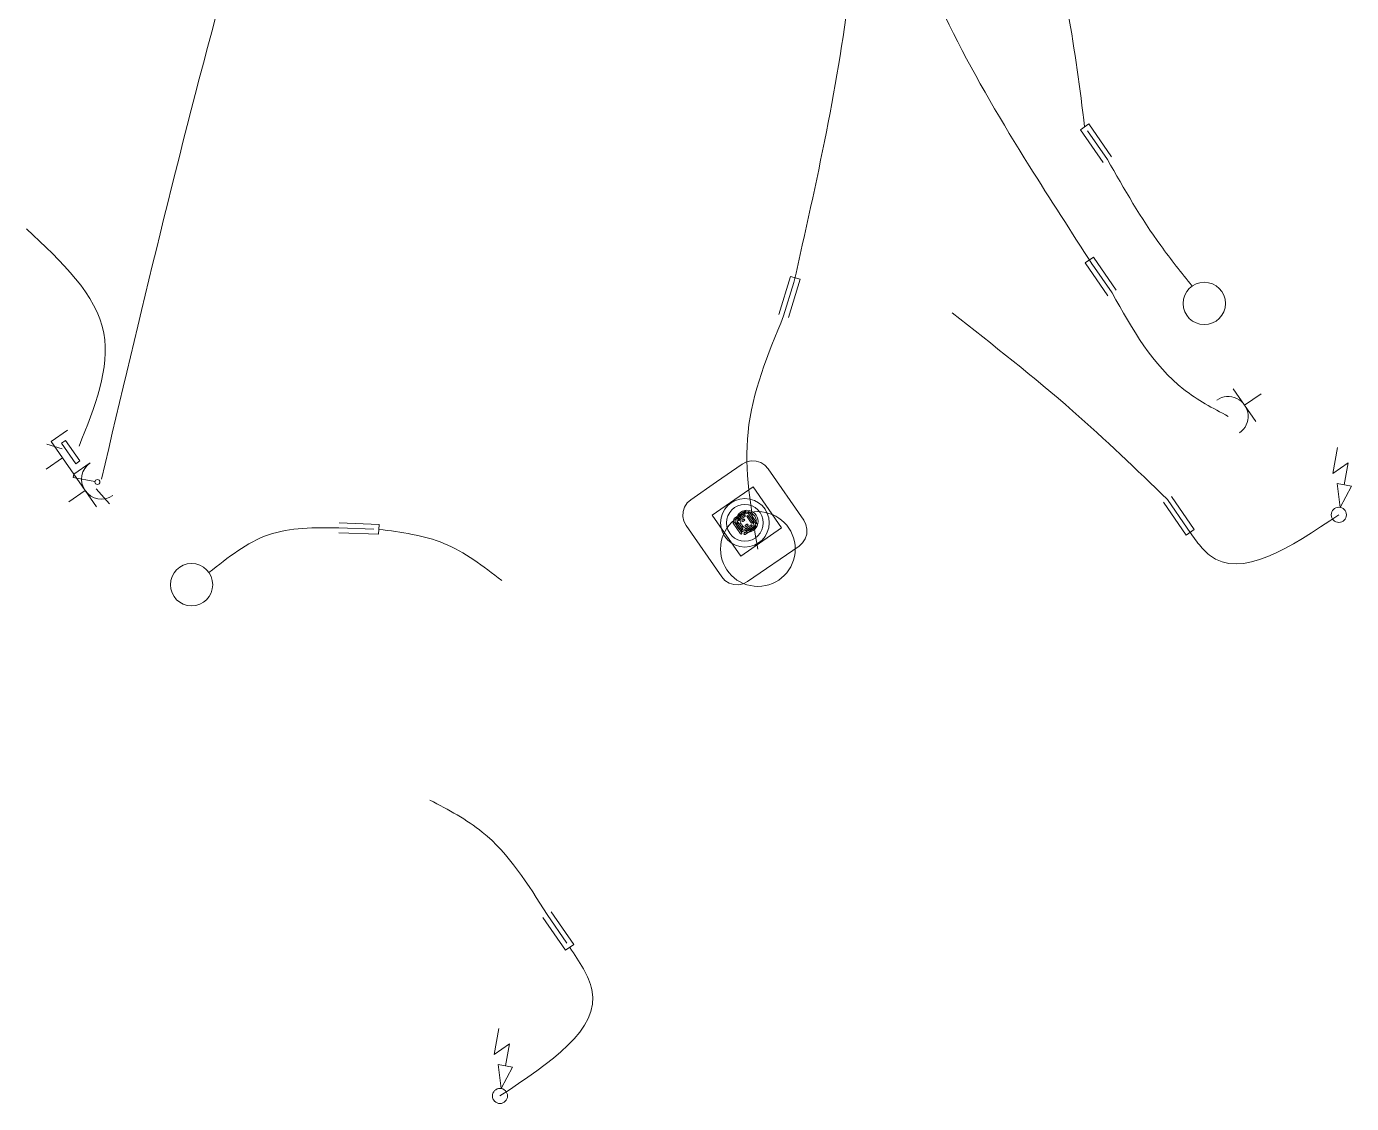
# Model space of a CAD drawing. Header units: metres. Extents: x 2747662.9 to 2747731.3, y 1250221.9 to 1250283.3.
# Drawn here: x 2747705.89 to 2747711.21, y 1250236.17 to 1250240.49 of the extents above; entities that cross this region are included whole.
import ezdxf

# ---------------------------------------------------------------- set-up
doc = ezdxf.new("R2010")
doc.units = ezdxf.units.M
doc.header["$MEASUREMENT"] = 0
doc.linetypes.add('EL_Hohldecke', pattern=[1500, 600, -300, 0, -300, 0, -300])
doc.layers.add('___elektro', color=7, linetype='Continuous')
doc.layers.add('___sanitär', color=7, linetype='Continuous')

msp = doc.modelspace()

# ---------------------------------------------------------------- linework, layer by layer
at = {"color": 30, "linetype": 'Continuous', "lineweight": 0, "true_color": 0xff8d1c}
for p, q in [((2747710.1517, 1250240.0955), (2747710.1188, 1250240.0727)), ((2747710.1188, 1250240.0727), (2747710.2099, 1250239.9412)), ((2747710.2428, 1250239.964), (2747710.1517, 1250240.0955)), ((2747710.2263, 1250239.9526), (2747710.1466, 1250240.0677)), ((2747710.2263, 1250239.9526), (2747710.2263, 1250239.9526)), ((2747710.1706, 1250239.5605), (2747710.1377, 1250239.5378)), ((2747710.1377, 1250239.5378), (2747710.2288, 1250239.4062)), ((2747710.2617, 1250239.429), (2747710.1706, 1250239.5605)), ((2747708.9552, 1250239.4841), (2747708.9082, 1250239.3311)), ((2747708.9935, 1250239.4723), (2747708.9552, 1250239.4841)), ((2747710.2453, 1250239.4176), (2747710.1656, 1250239.5327)), ((2747708.9273, 1250239.3253), (2747708.9685, 1250239.4591)), ((2747708.9464, 1250239.3194), (2747708.9935, 1250239.4723)), ((2747710.2453, 1250239.4176), (2747710.2453, 1250239.4176)), ((2747708.9273, 1250239.3253), (2747708.9273, 1250239.3253)), ((2747710.4675, 1250238.589), (2747710.5472, 1250238.4739)), ((2747710.4675, 1250238.589), (2747710.4675, 1250238.589)), ((2747710.575, 1250238.4688), (2747710.4839, 1250238.6004)), ((2747710.451, 1250238.5776), (2747710.5421, 1250238.4461)), ((2747707.1431, 1250238.4752), (2747707.283, 1250238.4698)), ((2747707.1431, 1250238.4752), (2747707.1431, 1250238.4752)), ((2747707.3038, 1250238.489), (2747707.1439, 1250238.4952)), ((2747707.3022, 1250238.4491), (2747707.3038, 1250238.489)), ((2747707.1423, 1250238.4553), (2747707.3022, 1250238.4491)), ((2747710.5421, 1250238.4461), (2747710.575, 1250238.4688)), ((2747708.0856, 1250236.8027), (2747707.9945, 1250236.9343)), ((2747707.9616, 1250236.9115), (2747708.0527, 1250236.78)), ((2747707.978, 1250236.9229), (2747708.0577, 1250236.8078)), ((2747707.978, 1250236.9229), (2747707.978, 1250236.9229)), ((2747708.0527, 1250236.78), (2747708.0856, 1250236.8027))]:
    msp.add_line(p, q, dxfattribs=at)
for points, knots in [([(2747710.1352, 1250240.0841), (2747710.0967, 1250240.3896), (2747710.0582, 1250240.6951), (2747709.9441, 1250241.0066), (2747709.6883, 1250241.7048), (2747709.0525, 1250242.433), (2747709.2723, 1250243.0087), (2747709.3648, 1250243.2512), (2747709.6091, 1250243.4665), (2747709.8534, 1250243.6819)], [0, 0, 0, 0, 1, 1, 1, 2, 2, 2, 3, 3, 3, 3]), ([(2747710.1668, 1250239.5309), (2747710.0817, 1250239.6624), (2747709.9966, 1250239.794), (2747709.913, 1250239.9278), (2747709.6974, 1250240.2729), (2747709.4917, 1250240.6334), (2747709.3887, 1250241.0236), (2747709.2819, 1250241.4286), (2747709.2856, 1250241.8657), (2747709.1607, 1250242.2636), (2747709.0924, 1250242.4811), (2747708.9857, 1250242.687), (2747708.879, 1250242.8928)], [0, 0, 0, 0, 1, 1, 1, 2, 2, 2, 3, 3, 3, 4, 4, 4, 4]), ([(2747708.9685, 1250239.4591), (2747709.059, 1250239.8612), (2747709.1495, 1250240.2633), (2747709.197, 1250240.6778), (2747709.2641, 1250241.2635), (2747709.2454, 1250241.8739), (2747709.0532, 1250242.4243), (2747708.9989, 1250242.5799), (2747708.9307, 1250242.7306), (2747708.8625, 1250242.8814)], [0, 0, 0, 0, 1, 1, 1, 2, 2, 2, 3, 3, 3, 3]), ([(2747706.1902, 1250238.6703), (2747706.3444, 1250239.3252), (2747706.4987, 1250239.9802), (2747706.6835, 1250240.6543), (2747706.7771, 1250240.9956), (2747706.8786, 1250241.3418), (2747707.0908, 1250241.6059), (2747707.2411, 1250241.793), (2747707.4471, 1250241.9388), (2747707.6242, 1250242.1092), (2747707.8167, 1250242.2944), (2747707.9752, 1250242.5084), (2747708.1336, 1250242.7225)], [0, 0, 0, 0, 1, 1, 1, 2, 2, 2, 3, 3, 3, 4, 4, 4, 4]), ([(2747706.1001, 1250238.8024), (2747706.1627, 1250238.9599), (2747706.2254, 1250239.1174), (2747706.1995, 1250239.2559), (2747706.1704, 1250239.4114), (2747706.0298, 1250239.543), (2747705.8892, 1250239.6747)], [0, 0, 0, 0, 1, 1, 1, 2, 2, 2, 2]), ([(2747710.4675, 1250238.589), (2747710.3427, 1250238.7093), (2747710.218, 1250238.8295), (2747710.0878, 1250238.9437), (2747709.9315, 1250239.0808), (2747709.7674, 1250239.2091), (2747709.6033, 1250239.3374)], [0, 0, 0, 0, 1, 1, 1, 2, 2, 2, 2]), ([(2747707.303, 1250238.4691), (2747707.393, 1250238.4574), (2747707.4831, 1250238.4458), (2747707.5642, 1250238.4125), (2747707.6478, 1250238.3782), (2747707.7219, 1250238.3209), (2747707.7959, 1250238.2635)], [0, 0, 0, 0, 1, 1, 1, 2, 2, 2, 2]), ([(2747707.978, 1250236.9229), (2747707.9019, 1250237.0449), (2747707.8257, 1250237.167), (2747707.7183, 1250237.2539), (2747707.6554, 1250237.3048), (2747707.5818, 1250237.3436), (2747707.5083, 1250237.3825)], [0, 0, 0, 0, 1, 1, 1, 2, 2, 2, 2])]:
    msp.add_open_spline(points, degree=3, knots=knots, dxfattribs=at)
at = {"color": 30, "linetype": 'EL_Hohldecke', "lineweight": 0, "true_color": 0xff8d1c}
for points in [[(2747710.5668, 1250239.4452), (2747710.5238, 1250239.4986), (2747710.4808, 1250239.552), (2747710.4408, 1250239.6074), (2747710.3616, 1250239.7171), (2747710.2939, 1250239.8348), (2747710.2263, 1250239.9526)], [(2747710.7114, 1250238.9221), (2747710.6494, 1250238.9552), (2747710.5874, 1250238.9882), (2747710.5335, 1250239.0301), (2747710.4084, 1250239.1274), (2747710.3268, 1250239.2725), (2747710.2453, 1250239.4176)], [(2747708.824, 1250238.3899), (2747708.7962, 1250238.548), (2747708.7685, 1250238.706), (2747708.7844, 1250238.8594), (2747708.8009, 1250239.018), (2747708.8641, 1250239.1716), (2747708.9273, 1250239.3253)], [(2747710.5472, 1250238.4739), (2747710.5753, 1250238.4327), (2747710.6034, 1250238.3915), (2747710.6361, 1250238.3657), (2747710.7631, 1250238.2654), (2747710.9592, 1250238.3962), (2747711.1553, 1250238.5271)], [(2747706.6215, 1250238.2952), (2747706.6975, 1250238.3561), (2747706.7735, 1250238.4169), (2747706.8601, 1250238.447), (2747706.9472, 1250238.4772), (2747707.0452, 1250238.4762), (2747707.1431, 1250238.4752)], [(2747708.0691, 1250236.7913), (2747708.1078, 1250236.7338), (2747708.1464, 1250236.6763), (2747708.1579, 1250236.622), (2747708.192, 1250236.4616), (2747707.9905, 1250236.3285), (2747707.789, 1250236.1953)]]:
    msp.add_open_spline(points, degree=3, knots=[0, 0, 0, 0, 1, 1, 1, 2, 2, 2, 2], dxfattribs=at)
at = {"layer": '___elektro', "color": 30, "linetype": 'Continuous', "lineweight": 0, "true_color": 0xff8d1c}
for p, q in [((2747710.5668, 1250239.4452), (2747710.5668, 1250239.4453)), ((2747710.685, 1250239.4238), (2747710.6851, 1250239.4238)), ((2747710.5453, 1250239.327), (2747710.5453, 1250239.327)), ((2747710.6636, 1250239.3055), (2747710.6636, 1250239.3055)), ((2747710.6636, 1250239.3055), (2747710.6636, 1250239.3055)), ((2747710.6636, 1250239.3055), (2747710.6636, 1250239.3055)), ((2747710.8227, 1250238.9019), (2747710.7316, 1250239.0334)), ((2747710.7771, 1250238.9677), (2747710.8429, 1250239.0132)), ((2747710.8429, 1250239.0132), (2747710.8429, 1250239.0133)), ((2747710.8429, 1250239.0132), (2747710.8429, 1250239.0133)), ((2747705.9878, 1250238.822), (2747706.0536, 1250238.8675)), ((2747706.0327, 1250238.7923), (2747705.9714, 1250238.8106)), ((2747706.0789, 1250238.6905), (2747705.9878, 1250238.822)), ((2747711.1315, 1250238.6931), (2747711.1505, 1250238.7975)), ((2747706.0334, 1250238.7562), (2747705.9676, 1250238.7107)), ((2747705.9676, 1250238.7107), (2747705.9676, 1250238.7107)), ((2747706.0764, 1250238.6765), (2747706.0789, 1250238.6905)), ((2747706.1447, 1250238.736), (2747706.0789, 1250238.6905)), ((2747706.0789, 1250238.6905), (2747706.17, 1250238.5589)), ((2747711.1932, 1250238.7358), (2747711.1315, 1250238.6931)), ((2747711.1772, 1250238.6478), (2747711.1932, 1250238.7358)), ((2747706.1639, 1250238.6606), (2747706.0764, 1250238.6765)), ((2747711.206, 1250238.6425), (2747711.1484, 1250238.653)), ((2747711.1607, 1250238.5569), (2747711.1484, 1250238.653)), ((2747711.1607, 1250238.5569), (2747711.206, 1250238.6425)), ((2747706.1245, 1250238.6247), (2747706.0587, 1250238.5791)), ((2747706.1687, 1250238.631), (2747706.2225, 1250238.571)), ((2747706.0587, 1250238.5791), (2747706.0587, 1250238.5792)), ((2747706.0587, 1250238.5791), (2747706.0587, 1250238.5792)), ((2747711.1553, 1250238.5271), (2747711.1553, 1250238.5271)), ((2747706.5032, 1250238.3167), (2747706.5033, 1250238.3167)), ((2747706.6215, 1250238.2952), (2747706.6216, 1250238.2952)), ((2747706.4818, 1250238.1984), (2747706.4818, 1250238.1984)), ((2747706.6, 1250238.1769), (2747706.6001, 1250238.177)), ((2747706.6, 1250238.1769), (2747706.6001, 1250238.177)), ((2747706.6, 1250238.1769), (2747706.6001, 1250238.177)), ((2747707.7653, 1250236.3613), (2747707.7842, 1250236.4657)), ((2747707.8269, 1250236.404), (2747707.7653, 1250236.3613)), ((2747707.8109, 1250236.316), (2747707.8269, 1250236.404)), ((2747707.8397, 1250236.3107), (2747707.7821, 1250236.3212)), ((2747707.7944, 1250236.2251), (2747707.7821, 1250236.3212)), ((2747707.7944, 1250236.2251), (2747707.8397, 1250236.3107)), ((2747707.789, 1250236.1953), (2747707.7891, 1250236.1954))]:
    msp.add_line(p, q, dxfattribs=at)
msp.add_lwpolyline([(2747706.046, 1250238.8258), (2747706.1029, 1250238.7436), (2747706.0865, 1250238.7322), (2747706.0295, 1250238.8144)], close=True, dxfattribs=at)
for centre, radius in [((2747710.6152, 1250239.3754), 0.085), ((2747706.1738, 1250238.6589), 0.01), ((2747708.824, 1250238.3899), 0.15), ((2747711.1553, 1250238.5271), 0.0303), ((2747706.5516, 1250238.2468), 0.085), ((2747707.789, 1250236.1953), 0.0303)]:
    msp.add_circle(centre, radius, dxfattribs=at)
for centre, start, end in [((2747710.7114, 1250238.9221), 304.7099, 124.7099), ((2747706.1902, 1250238.6703), 124.7098, 304.7098)]:
    msp.add_arc(centre, 0.08, start, end, dxfattribs=at)
at = {"layer": '___sanitär', "color": 106, "linetype": 'Continuous', "lineweight": 0, "true_color": 0x008a1e}
for p, q in [((2747708.7785, 1250238.7398), (2747708.7612, 1250238.7309)), ((2747708.7785, 1250238.7398), (2747708.7612, 1250238.7309)), ((2747708.7975, 1250238.7439), (2747708.7785, 1250238.7398)), ((2747708.7975, 1250238.7439), (2747708.7785, 1250238.7398)), ((2747708.8169, 1250238.743), (2747708.7975, 1250238.7439)), ((2747708.8169, 1250238.743), (2747708.7975, 1250238.7439)), ((2747708.8354, 1250238.7371), (2747708.8169, 1250238.743)), ((2747708.8354, 1250238.7371), (2747708.8169, 1250238.743)), ((2747708.658, 1250238.6595), (2747708.7612, 1250238.7309)), ((2747708.658, 1250238.6595), (2747708.7612, 1250238.7309)), ((2747708.7612, 1250238.7309), (2747708.7612, 1250238.731)), ((2747708.8518, 1250238.7265), (2747708.8354, 1250238.7371)), ((2747708.8518, 1250238.7265), (2747708.8354, 1250238.7371)), ((2747708.8649, 1250238.7121), (2747708.8518, 1250238.7265)), ((2747708.8649, 1250238.7121), (2747708.8518, 1250238.7265)), ((2747708.8649, 1250238.7121), (2747708.8649, 1250238.7121)), ((2747708.8649, 1250238.7121), (2747709.0078, 1250238.5058)), ((2747708.8649, 1250238.7121), (2747709.0078, 1250238.5058)), ((2747708.5549, 1250238.588), (2747708.658, 1250238.6595)), ((2747708.5549, 1250238.588), (2747708.658, 1250238.6595)), ((2747708.641, 1250238.5259), (2747708.8053, 1250238.6399)), ((2747708.8053, 1250238.6399), (2747708.641, 1250238.5259)), ((2747708.658, 1250238.6595), (2747708.6581, 1250238.6595)), ((2747708.8053, 1250238.6399), (2747708.9193, 1250238.4755)), ((2747708.8053, 1250238.6399), (2747708.9193, 1250238.4755)), ((2747708.8053, 1250238.6399), (2747708.8054, 1250238.6399)), ((2747708.5549, 1250238.588), (2747708.5405, 1250238.5749)), ((2747708.5549, 1250238.588), (2747708.5405, 1250238.5749)), ((2747708.5549, 1250238.588), (2747708.5549, 1250238.588)), ((2747708.524, 1250238.5401), (2747708.523, 1250238.5207)), ((2747708.524, 1250238.5401), (2747708.523, 1250238.5207)), ((2747708.5299, 1250238.5586), (2747708.524, 1250238.5401)), ((2747708.5299, 1250238.5586), (2747708.524, 1250238.5401)), ((2747708.5405, 1250238.5749), (2747708.5299, 1250238.5586)), ((2747708.5405, 1250238.5749), (2747708.5299, 1250238.5586)), ((2747708.7711, 1250238.5419), (2747708.7283, 1250238.5123)), ((2747708.7317, 1250238.5074), (2747708.7745, 1250238.537)), ((2747708.7842, 1250238.5352), (2747708.8138, 1250238.4925)), ((2747708.8188, 1250238.4959), (2747708.7892, 1250238.5386)), ((2747708.523, 1250238.5207), (2747708.5271, 1250238.5016)), ((2747708.523, 1250238.5207), (2747708.5271, 1250238.5016)), ((2747708.5271, 1250238.5016), (2747708.536, 1250238.4843)), ((2747708.5271, 1250238.5016), (2747708.536, 1250238.4843)), ((2747708.536, 1250238.4843), (2747708.5361, 1250238.4844)), ((2747708.679, 1250238.278), (2747708.536, 1250238.4843)), ((2747708.679, 1250238.278), (2747708.536, 1250238.4843)), ((2747708.641, 1250238.5259), (2747708.755, 1250238.3615)), ((2747708.641, 1250238.5259), (2747708.755, 1250238.3615)), ((2747708.641, 1250238.5259), (2747708.641, 1250238.5259)), ((2747708.725, 1250238.4942), (2747708.7547, 1250238.4515)), ((2747708.7596, 1250238.4549), (2747708.73, 1250238.4976)), ((2747708.7412, 1250238.492), (2747708.7583, 1250238.4674)), ((2747708.7689, 1250238.5258), (2747708.7442, 1250238.5087)), ((2747708.7632, 1250238.4708), (2747708.7461, 1250238.4954)), ((2747708.7476, 1250238.5038), (2747708.7723, 1250238.5209)), ((2747708.7482, 1250238.506), (2747708.7528, 1250238.5092)), ((2747708.7512, 1250238.4898), (2747708.7564, 1250238.4934)), ((2747708.755, 1250238.3615), (2747708.9193, 1250238.4755)), ((2747708.9193, 1250238.4755), (2747708.755, 1250238.3615)), ((2747708.7597, 1250238.4775), (2747708.7649, 1250238.4811)), ((2747708.7662, 1250238.5094), (2747708.7605, 1250238.5054)), ((2747708.7639, 1250238.5005), (2747708.7697, 1250238.5045)), ((2747708.8121, 1250238.4827), (2747708.7693, 1250238.4531)), ((2747708.7962, 1250238.4863), (2747708.7715, 1250238.4693)), ((2747708.7727, 1250238.4482), (2747708.8155, 1250238.4778)), ((2747708.7799, 1250238.4897), (2747708.7742, 1250238.4857)), ((2747708.775, 1250238.4643), (2747708.7996, 1250238.4814)), ((2747708.7776, 1250238.4807), (2747708.7833, 1250238.4847)), ((2747708.7801, 1250238.5008), (2747708.7802, 1250238.5008)), ((2747708.7801, 1250238.5008), (2747708.7802, 1250238.5008)), ((2747708.7806, 1250238.5194), (2747708.7977, 1250238.4947)), ((2747708.8026, 1250238.4981), (2747708.7856, 1250238.5228)), ((2747708.9193, 1250238.4755), (2747708.9194, 1250238.4756)), ((2747709.0078, 1250238.5058), (2747709.0078, 1250238.5058)), ((2747709.0167, 1250238.4885), (2747709.0078, 1250238.5058)), ((2747709.0167, 1250238.4885), (2747709.0078, 1250238.5058)), ((2747709.0208, 1250238.4695), (2747709.0167, 1250238.4885)), ((2747709.0208, 1250238.4695), (2747709.0167, 1250238.4885)), ((2747708.7738, 1250238.469), (2747708.7784, 1250238.4722)), ((2747709.0034, 1250238.4152), (2747709.0139, 1250238.4315)), ((2747709.0034, 1250238.4152), (2747709.0139, 1250238.4315)), ((2747709.0139, 1250238.4315), (2747709.0198, 1250238.4501)), ((2747709.0139, 1250238.4315), (2747709.0198, 1250238.4501)), ((2747709.0198, 1250238.4501), (2747709.0208, 1250238.4695)), ((2747709.0198, 1250238.4501), (2747709.0208, 1250238.4695)), ((2747708.989, 1250238.4021), (2747708.7826, 1250238.2592)), ((2747708.989, 1250238.4021), (2747708.7826, 1250238.2592)), ((2747708.989, 1250238.4021), (2747709.0034, 1250238.4152)), ((2747708.989, 1250238.4021), (2747709.0034, 1250238.4152)), ((2747708.989, 1250238.4021), (2747708.989, 1250238.4021)), ((2747708.755, 1250238.3615), (2747708.755, 1250238.3616)), ((2747708.679, 1250238.278), (2747708.679, 1250238.278)), ((2747708.679, 1250238.278), (2747708.692, 1250238.2636)), ((2747708.679, 1250238.278), (2747708.692, 1250238.2636)), ((2747708.692, 1250238.2636), (2747708.7084, 1250238.2531)), ((2747708.692, 1250238.2636), (2747708.7084, 1250238.2531)), ((2747708.7084, 1250238.2531), (2747708.7269, 1250238.2471)), ((2747708.7084, 1250238.2531), (2747708.7269, 1250238.2471)), ((2747708.7269, 1250238.2471), (2747708.7463, 1250238.2462)), ((2747708.7269, 1250238.2471), (2747708.7463, 1250238.2462)), ((2747708.7463, 1250238.2462), (2747708.7653, 1250238.2503)), ((2747708.7463, 1250238.2462), (2747708.7653, 1250238.2503)), ((2747708.7653, 1250238.2503), (2747708.7826, 1250238.2592)), ((2747708.7653, 1250238.2503), (2747708.7826, 1250238.2592)), ((2747708.7826, 1250238.2592), (2747708.7827, 1250238.2592))]:
    msp.add_line(p, q, dxfattribs=at)
for centre, radius in [((2747708.7719, 1250238.4951), 0.0975), ((2747708.7719, 1250238.4951), 0.0737), ((2747708.7801, 1250238.5008), 0.0445), ((2747708.7801, 1250238.5008), 0.0445), ((2747708.7801, 1250238.5008), 0.0375), ((2747708.7801, 1250238.5008), 0.0375), ((2747708.7801, 1250238.5008), 0.0375), ((2747708.7801, 1250238.5008), 0.0375)]:
    msp.add_circle(centre, radius, dxfattribs=at)
for centre, radius, start, end in [((2747708.7938, 1250238.5102), 0.041, 148.6622, 280.7576), ((2747708.7938, 1250238.5102), 0.041, 148.6622, 280.7576), ((2747708.7938, 1250238.5102), 0.041, 148.6622, 280.7576), ((2747708.7728, 1250238.5395), 0.003, 304.7099, 124.7099), ((2747708.7867, 1250238.5369), 0.003, 34.7099, 214.7099), ((2747708.7275, 1250238.4959), 0.003, 34.7099, 214.7099), ((2747708.73, 1250238.5099), 0.003, 124.7099, 304.7099), ((2747708.7436, 1250238.4937), 0.003, 34.7099, 214.7099), ((2747708.7459, 1250238.5063), 0.003, 124.7099, 304.7099), ((2747708.7622, 1250238.5029), 0.003, 124.7099, 304.7099), ((2747708.768, 1250238.5069), 0.003, 304.7099, 124.7099), ((2747708.7706, 1250238.5233), 0.003, 304.7099, 124.7099), ((2747708.7759, 1250238.4832), 0.003, 124.7099, 304.7099), ((2747708.7816, 1250238.4872), 0.003, 304.7099, 124.7099), ((2747708.7831, 1250238.5211), 0.003, 34.7099, 214.7099), ((2747708.7979, 1250238.4839), 0.003, 304.7099, 124.7099), ((2747708.8002, 1250238.4964), 0.003, 214.7099, 34.7099), ((2747708.8138, 1250238.4803), 0.003, 304.7099, 124.7099), ((2747708.8163, 1250238.4942), 0.003, 214.7099, 34.7099), ((2747708.7571, 1250238.4532), 0.003, 214.7099, 34.7099), ((2747708.7607, 1250238.4691), 0.003, 214.7099, 34.7099), ((2747708.771, 1250238.4507), 0.003, 124.7099, 304.7099), ((2747708.7732, 1250238.4668), 0.003, 124.7099, 304.7099)]:
    msp.add_arc(centre, radius, start, end, dxfattribs=at)

doc.saveas('drawing.dxf')
